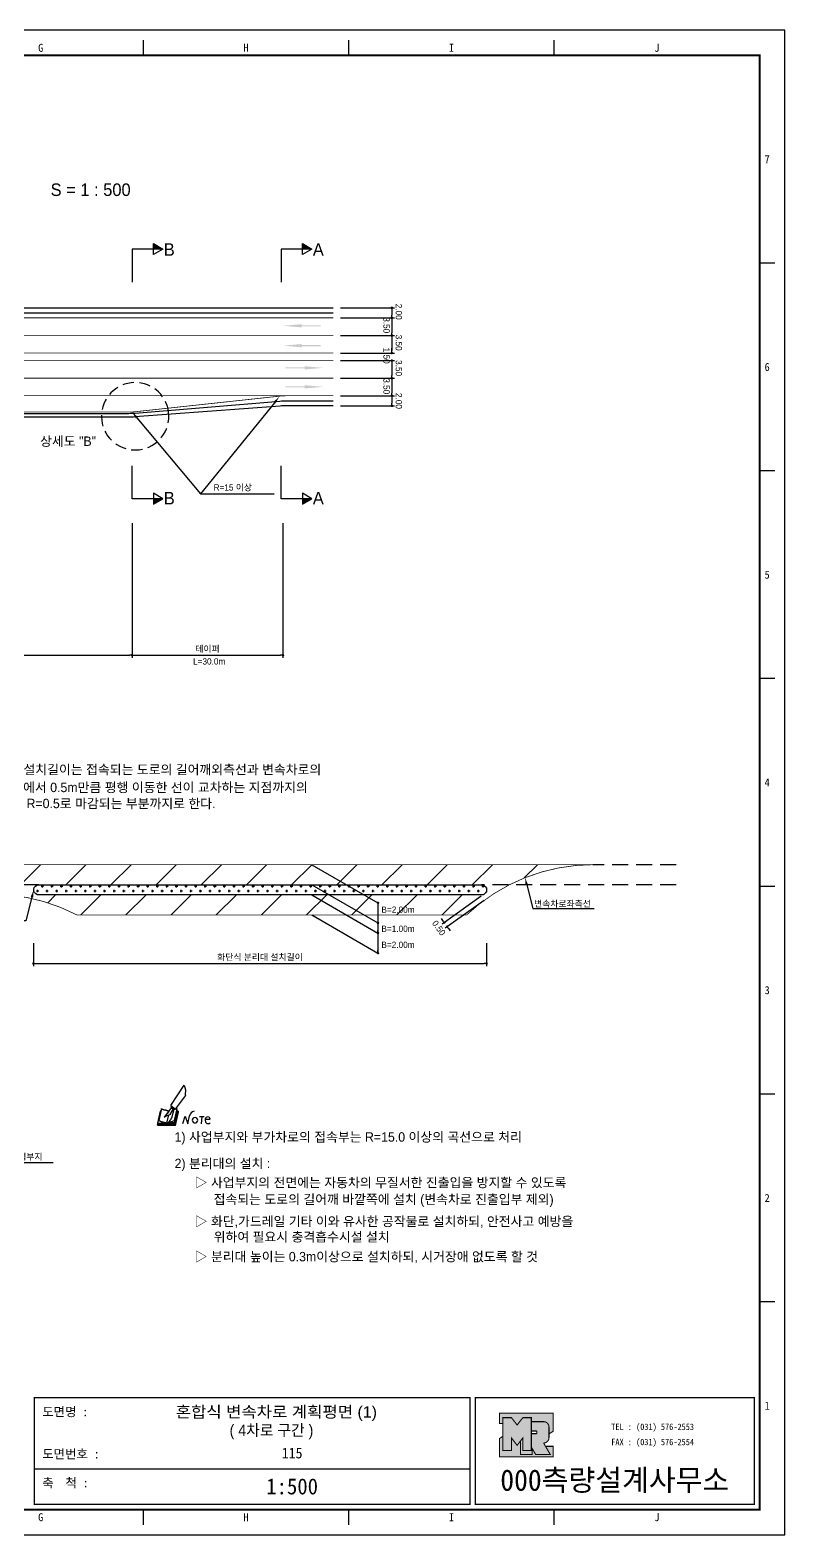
# Model space of a CAD drawing. Header units: millimetres. Extents: x 500 to 923, y -1 to 298.
# Drawn here: x 773.3 to 923.4, y -1.5 to 297.9 of the extents above; entities that cross this region are included whole.
import ezdxf
from ezdxf.enums import TextEntityAlignment as Align

# ---------------------------------------------------------------- set-up
doc = ezdxf.new("R2010")
doc.units = ezdxf.units.MM
doc.linetypes.add('HIDDEN', pattern=[9.525, 6.35, -3.175])
for name, color, linetype in [('CC-GSTR-0004', 4, 'Continuous'), ('CM-LANE-0030', 30, 'Continuous'), ('CZ-DIMT-0002', 7, 'Continuous'), ('CZ-LIN1-0007', 7, 'Continuous'), ('CZ-LIN2-0003', 3, 'Continuous'), ('CZ-LINE-0001', 7, 'Continuous'), ('CZ-TEXT-BOX0', 7, 'Continuous'), ('TITLE', 7, 'Continuous')]:
    doc.layers.add(name, color=color, linetype=linetype)
doc.styles.add('돋움', font='')
doc.styles.add('돋음체', font='')
doc.styles.get('돋움').set_extended_font_data('Dotum')
doc.styles.get('돋음체').set_extended_font_data('DotumChe')

# ---------------------------------------------------------------- blocks, each defined once
blk = doc.blocks.new('note')
for p, q in [((0.85, 3.5), (3.53, 7.57)), ((3.53, 7.57), (3.8, 6.64)), ((3.8, 6.64), (3.69, 5.72)), ((1, 3.1), (0.75, 2.77)), ((0.85, 3.5), (1.8, 2.79)), ((1, 3.4), (0.85, 3.21)), ((0.85, 3.21), (1.52, 2.71)), ((1.8, 2.79), (3.74, 5.46)), ((3.69, 5.72), (3.74, 5.46)), ((-1.24, 2.36), (-1.77, 0)), ((-1.77, 0), (1.77, 0)), ((-1.77, 0), (-1.77, -0.3)), ((-1.53, 0.52), (-1.55, 0.54)), ((-1.01, 2.9), (-1.53, 0.52)), ((-1.48, 0.48), (-1.53, 0.52)), ((-1.43, 0.44), (-1.48, 0.48)), ((-1.38, 0.41), (-1.43, 0.44)), ((-1.33, 0.4), (-1.38, 0.41)), ((-1.27, 0.37), (-1.33, 0.4)), ((-1.22, 0.35), (-1.27, 0.37)), ((-1.13, 2.36), (-1.24, 2.36)), ((-1.17, 0.33), (-1.22, 0.35)), ((-1.12, 0.32), (-1.17, 0.33)), ((-1.02, 0.25), (-1.12, 0.32)), ((-0.97, 0.22), (-1.02, 0.25)), ((-1, 2.9), (-1.01, 2.9)), ((-0.98, 2.85), (-1, 2.9)), ((-0.95, 2.8), (-0.98, 2.85)), ((-0.93, 0.21), (-0.97, 0.22)), ((-0.9, 2.75), (-0.95, 2.8)), ((-0.88, 0.19), (-0.93, 0.21)), ((-0.85, 2.72), (-0.9, 2.75)), ((-0.8, 0.18), (-0.88, 0.19)), ((-0.79, 2.69), (-0.85, 2.72)), ((-0.75, 0.17), (-0.8, 0.18)), ((-0.74, 2.68), (-0.79, 2.69)), ((-0.7, 0.16), (-0.75, 0.17)), ((-0.69, 2.65), (-0.74, 2.68)), ((-0.64, 0.15), (-0.7, 0.16)), ((-0.64, 2.65), (-0.69, 2.65)), ((-0.59, 2.63), (-0.64, 2.65)), ((-0.58, 0.14), (-0.64, 0.15)), ((-0.54, 2.62), (-0.59, 2.63)), ((-0.53, 0.13), (-0.58, 0.14)), ((-0.48, 2.61), (-0.54, 2.62)), ((-0.48, 0.12), (-0.53, 0.13)), ((-0.43, 2.61), (-0.48, 2.61)), ((-0.43, 0.11), (-0.48, 0.12)), ((0.75, 2.77), (-0.46, 1.16)), ((0.37, 2.24), (-0.46, 1.16)), ((-0.46, 1.16), (-0.08, 1.47)), ((-0.38, 2.59), (-0.43, 2.61)), ((-0.38, 0.08), (-0.43, 0.11)), ((-0.33, 2.59), (-0.38, 2.59)), ((-0.29, 0.06), (-0.38, 0.08)), ((-0.27, 2.58), (-0.33, 2.59)), ((-0.23, 0.05), (-0.29, 0.06)), ((-0.22, 2.57), (-0.27, 2.58)), ((-0.16, 0.04), (-0.23, 0.05)), ((-0.17, 2.56), (-0.22, 2.57)), ((-0.12, 2.55), (-0.17, 2.56)), ((-0.11, 0.03), (-0.16, 0.04)), ((-0.07, 2.53), (-0.12, 2.55)), ((-0.04, 0.02), (-0.11, 0.03)), ((-0.08, 1.47), (0.72, 1.75)), ((-0.01, 2.51), (-0.07, 2.53)), ((-0.05, -0.3), (-0.05, 0)), ((0, 0), (-0.04, 0.02)), ((0.04, 2.5), (-0.01, 2.51)), ((0.37, 1.63), (0, 0)), ((0, 0), (1.6, 0.53)), ((0, 0), (1.65, 0.18)), ((0, 0.01), (0.06, 0.04)), ((0, -0.3), (0, 0)), ((0.09, 2.48), (0.04, 2.5)), ((0.05, -0.3), (0.05, 0)), ((0.06, 0.04), (0.11, 0.07)), ((0.14, 2.48), (0.09, 2.48)), ((0.11, 0.07), (0.16, 0.09)), ((0.2, 2.47), (0.14, 2.48)), ((0.16, 0.09), (0.21, 0.12)), ((0.26, 2.43), (0.18, 2.46)), ((0.21, 0.12), (0.27, 0.14)), ((0.34, 2.4), (0.26, 2.43)), ((0.27, 0.14), (0.36, 0.19)), ((0.45, 2.37), (0.34, 2.4)), ((0.36, 0.19), (0.41, 0.22)), ((0.41, 0.22), (0.46, 0.27)), ((0.46, 0.27), (0.51, 0.3)), ((0.51, 0.3), (0.56, 0.34)), ((0.56, 0.34), (0.6, 0.4)), ((0.6, 0.4), (0.64, 0.45)), ((0.64, 0.45), (0.67, 0.51)), ((0.67, 0.51), (0.74, 0.58)), ((0.72, 1.75), (1.16, 2.53)), ((0.74, 0.58), (0.79, 0.63)), ((0.79, 0.63), (0.83, 0.68)), ((0.83, 0.68), (0.86, 0.73)), ((0.86, 0.73), (0.89, 0.79)), ((0.89, 0.84), (0.92, 0.89)), ((0.89, 0.79), (0.89, 0.84)), ((0.92, 0.89), (0.96, 0.95)), ((0.96, 0.95), (1.01, 0.97)), ((1.47, 2.74), (1.01, 0.97)), ((1.16, 2.53), (1.37, 2.82)), ((2.13, 2.84), (1.44, 2.63)), ((1.52, 2.71), (1.66, 2.9)), ((1.6, 0.53), (2.13, 2.84)), ((1.65, 0.18), (2.19, 2.48)), ((1.77, 0), (2.3, 2.36)), ((1.77, -0.3), (2.3, 2.07)), ((1.77, -0.38), (2.3, 1.99)), ((1.77, -0.44), (2.3, 1.93)), ((1.77, 0), (1.77, -0.3)), ((2.19, 2.48), (2.04, 2.47)), ((2.3, 2.36), (2.16, 2.36)), ((2.3, 2.36), (2.3, 2.07)), ((3.21, -0.08), (3.68, 1.4)), ((3.68, 1.4), (4.26, -0.14)), ((4.26, -0.14), (4.56, 1.44)), ((6.55, 1.34), (7.46, 1.34)), ((7.01, 1.34), (6.87, -0.11)), ((7.71, 0.77), (7.71, 0.55)), ((7.71, 0.77), (8.67, 0.77)), ((-1.77, -0.3), (1.77, -0.3)), ((-1.77, -0.43), (-1.77, -0.3)), ((-1.77, -0.37), (1.77, -0.37)), ((-1.77, -0.43), (1.77, -0.43))]:
    blk.add_line(p, q)
for centre, major_axis, start_param, end_param in [((0.4, 2.31), (0.0702, 0.0702), 3.283946, 6.425539), ((5.68, 1.23), (-0.806, 0.806), -0.591174, 0.597824), ((5.66, 0.58), (-0.378, 0.378), 3.926991, 10.210176), ((8.3, 0.49), (0.422, 0.422), 2.265602, 4.634911), ((8.19, 0.77), (-0.342, 0.342), 3.926991, 7.068583)]:
    blk.add_ellipse(centre, major_axis=major_axis, ratio=1, start_param=start_param, end_param=end_param)
blk = doc.blocks.new('_Dot')
at = {"color": 0, "linetype": 'ByBlock', "lineweight": -2}
blk.add_line((-0.5, 0), (-1, 0), dxfattribs=at)
at = {"color": 0, "linetype": 'ByBlock', "const_width": 0.5}
blk.add_lwpolyline([(-0.25, 0, 1), (0.25, 0, 1)], format="xyb", close=True, dxfattribs=at)

msp = doc.modelspace()

# ---------------------------------------------------------------- hatches: boundary and pattern name
at = {"layer": 'CZ-LIN1-0007'}
for points in [[(827.29, 239.41), (827.29, 239.19), (831.11, 239.19), (831.11, 238.98), (827.29, 238.98), (827.29, 238.76), (823.64, 239.08)], [(827.29, 235.45), (827.29, 235.23), (831.11, 235.23), (831.11, 235.02), (827.29, 235.02), (827.29, 234.8), (823.64, 235.13)], [(827.9, 231.03), (827.9, 230.82), (824.07, 230.82), (824.07, 230.6), (827.9, 230.6), (827.9, 230.39), (831.55, 230.71)], [(827.9, 227.26), (827.9, 227.04), (824.07, 227.04), (824.07, 226.83), (827.9, 226.83), (827.9, 226.61), (831.55, 226.93)]]:
    msp.add_hatch(color=256, dxfattribs=at).paths.add_polyline_path(points)
at = {"layer": 'CZ-LIN2-0003'}
h = msp.add_hatch(dxfattribs=at)
h.set_pattern_fill('CROSS', color=256, scale=0.15, style=0)
h.set_pattern_definition([(0, (-5462.3878, -286.7486), (0.9525, 0.9525), [0.47625, -1.42875]), (90, (-5462.1496, -286.9867), (-0.9525, 0.9525), [0.47625, -1.42875])])
h.paths.add_polyline_path([(863.4, 125.87, -0.002096), (863.66, 126.06, 0.732581), (863.08, 127.87), (775.06, 127.87, 0.885335), (774.82, 125.9, -0.000809), (774.94, 125.87)])
at = {"layer": 'CZ-LINE-0001'}
for points in [[(797.84, 255.43), (797.84, 254.33), (799.75, 254.33)], [(827.47, 255.43), (827.47, 254.33), (829.37, 254.33)], [(799.75, 204.66), (797.84, 204.66), (797.84, 203.56)], [(829.37, 204.66), (827.47, 204.66), (827.47, 203.56)]]:
    msp.add_hatch(color=256, dxfattribs=at).paths.add_polyline_path(points)
at = {"layer": 'TITLE', "ltscale": 150}
h = msp.add_hatch(color=8, dxfattribs=at)
edge = h.paths.add_edge_path()
edge.add_line((877.29, 22.76), (866.62, 22.76))
edge.add_line((866.62, 22.76), (866.62, 20.68))
edge.add_line((866.62, 20.68), (867.33, 20.68))
edge.add_line((867.33, 20.68), (867.33, 21.85))
edge.add_line((867.33, 21.85), (869.02, 21.85))
edge.add_line((869.02, 21.85), (870.15, 20.4))
edge.add_line((870.15, 20.4), (871.28, 21.85))
edge.add_line((871.28, 21.85), (872.97, 21.85))
edge.add_line((872.97, 21.85), (872.97, 21.06))
edge.add_line((872.97, 21.06), (875.41, 21.06))
edge.add_arc((875.41, 19.99), 1.07, 0, 90, ccw=False)
edge.add_line((876.48, 19.99), (876.48, 18.62))
edge.add_line((876.48, 18.62), (877.29, 19.13))
edge.add_line((877.29, 19.13), (877.29, 22.76))
h.paths.add_polyline_path([(870.84, 17.24), (870.15, 16.36), (869.02, 17.81), (869.02, 15.3), (867.33, 15.3), (867.33, 18.14), (866.62, 17.7), (866.62, 14.07), (877.29, 14.07), (877.29, 16.15), (875.79, 16.15), (876.75, 14.5), (873.85, 14.5), (873.15, 15.71), (873.15, 14.5), (870.84, 14.5)])
msp.add_hatch(color=5, dxfattribs=at).paths.add_polyline_path([(872.97, 21.85), (871.28, 21.85), (870.15, 20.4), (869.02, 21.85), (867.33, 21.85), (867.33, 15.3), (869.02, 15.3), (869.02, 17.81), (870.15, 16.36), (871.28, 17.81), (871.28, 15.3), (872.97, 15.3)])
h = msp.add_hatch(color=161, dxfattribs=at)
edge = h.paths.add_edge_path()
edge.add_arc((875.41, 19.99), 1.07, 360, 450)
edge.add_line((875.41, 21.06), (872.97, 21.06))
edge.add_line((872.97, 21.06), (872.97, 19.2))
edge.add_line((872.97, 19.2), (873.97, 19.2))
edge.add_arc((873.97, 19.09), 0.113, 0, 90, ccw=False)
edge.add_line((874.08, 19.09), (874.08, 18.78))
edge.add_arc((873.97, 18.78), 0.113, 270, 360, ccw=False)
edge.add_line((873.97, 18.67), (872.97, 18.67))
edge.add_line((872.97, 18.67), (872.97, 15.3))
edge.add_line((872.97, 15.3), (871.28, 15.3))
edge.add_line((871.28, 15.3), (871.28, 17.81))
edge.add_line((871.28, 17.81), (870.84, 17.24))
edge.add_line((870.84, 17.24), (870.84, 14.5))
edge.add_line((870.84, 14.5), (873.15, 14.5))
edge.add_line((873.15, 14.5), (873.15, 15.71))
edge.add_line((873.15, 15.71), (873.85, 14.5))
edge.add_line((873.85, 14.5), (876.75, 14.5))
edge.add_line((876.75, 14.5), (875.41, 16.82))
edge.add_arc((875.41, 17.88), 1.07, 270, 360)
edge.add_line((876.48, 17.88), (876.48, 19.99))

# ---------------------------------------------------------------- linework, layer by layer
at = {"color": 0, "linetype": 'ByBlock', "lineweight": -2}
for p, q in [((845.25, 242.41), (845.25, 242.16)), ((845.25, 240.91), (845.25, 241.16)), ((845.25, 240.41), (845.25, 240.16)), ((845.25, 237.41), (845.25, 237.66)), ((845.25, 236.91), (845.25, 236.66)), ((845.25, 233.91), (845.25, 234.16)), ((845.25, 233.91), (845.25, 234.16)), ((845.25, 231.91), (845.25, 231.66)), ((845.25, 231.91), (845.25, 231.66)), ((845.25, 228.91), (845.25, 229.16)), ((845.25, 228.41), (845.25, 228.16)), ((845.25, 225.41), (845.25, 225.66)), ((845.25, 224.91), (845.25, 224.66)), ((845.25, 223.41), (845.25, 223.66)), ((842.49, 124.02), (842.49, 123.77)), ((842.49, 120.02), (842.49, 119.77)), ((855.53, 120.55), (855.39, 120.76)), ((842.49, 118.52), (842.49, 118.77)), ((856.4, 119.33), (856.55, 119.13)), ((842.49, 114.52), (842.49, 114.77))]:
    msp.add_line(p, q, dxfattribs=at)
at = {"color": 0, "linetype": 'ByBlock', "const_width": 0.25}
for points in [[(845.25, 242.53, 1), (845.25, 242.78, 1)], [(845.25, 240.78, 1), (845.25, 240.53, 1)], [(845.25, 240.53, 1), (845.25, 240.78, 1)], [(845.25, 237.28, 1), (845.25, 237.03, 1)], [(845.25, 237.03, 1), (845.25, 237.28, 1)], [(845.25, 233.78, 1), (845.25, 233.53, 1)], [(845.25, 233.78, 1), (845.25, 233.53, 1)], [(845.25, 232.03, 1), (845.25, 232.28, 1)], [(845.25, 232.03, 1), (845.25, 232.28, 1)], [(845.25, 228.78, 1), (845.25, 228.53, 1)], [(845.25, 228.53, 1), (845.25, 228.78, 1)], [(845.25, 225.03, 1), (845.25, 225.28, 1)], [(845.25, 225.28, 1), (845.25, 225.03, 1)], [(845.25, 223.28, 1), (845.25, 223.03, 1)], [(842.49, 124.15, 1), (842.49, 124.4, 1)], [(842.49, 120.15, 1), (842.49, 120.4, 1)], [(855.6, 120.45, 1), (855.75, 120.25, 1)], [(856.33, 119.44, 1), (856.19, 119.64, 1)], [(842.49, 118.4, 1), (842.49, 118.15, 1)], [(842.49, 114.4, 1), (842.49, 114.15, 1)]]:
    msp.add_lwpolyline(points, format="xyb", close=True, dxfattribs=at)
at = {"layer": 'CC-GSTR-0004'}
for points in [[(588.6, 242.66), (833.6, 242.66)], [(588.6, 241.66), (833.6, 241.66)]]:
    msp.add_lwpolyline(points, dxfattribs=at)
for points in [[(688.85, 206.91, -0.414214), (703.6, 221.66), (792.98, 221.66), (792.98, 221.66, 0.020788), (794.22, 221.71), (794.22, 221.71), (822.98, 224.11), (822.98, 224.11, -0.020788), (824.23, 224.16), (833.6, 224.16)], [(833.6, 223.16), (824.16, 223.16, 0.018717), (823.04, 223.12), (794.16, 220.95, -0.018717), (793.04, 220.91), (703.6, 220.91, 0.414214), (689.6, 206.91)]]:
    msp.add_lwpolyline(points, format="xyb", dxfattribs=at)
at = {"layer": 'CM-LANE-0030'}
for p, q in [((769.28, 125.71), (775.44, 131.87)), ((780.42, 127.87), (784.42, 131.87)), ((789.4, 127.87), (793.4, 131.87)), ((798.38, 127.87), (802.38, 131.87)), ((807.36, 127.87), (811.36, 131.87)), ((816.34, 127.87), (820.34, 131.87)), ((825.32, 127.87), (829.32, 131.87)), ((834.3, 127.87), (838.3, 131.87)), ((843.28, 127.87), (847.28, 131.87)), ((852.26, 127.87), (856.26, 131.87)), ((861.24, 127.87), (865.24, 131.87)), ((871.58, 129.23), (874.22, 131.87)), ((883.15, 131.82), (883.2, 131.87)), ((776.84, 124.29), (778.42, 125.87)), ((783.4, 121.87), (787.4, 125.87)), ((792.38, 121.87), (796.38, 125.87)), ((801.36, 121.87), (805.36, 125.87)), ((810.34, 121.87), (814.34, 125.87)), ((819.32, 121.87), (823.32, 125.87)), ((828.3, 121.87), (832.3, 125.87)), ((837.28, 121.87), (841.28, 125.87)), ((846.26, 121.87), (850.26, 125.87)), ((855.24, 121.87), (859.24, 125.87))]:
    msp.add_line(p, q, dxfattribs=at)
at = {"layer": 'CM-LANE-0030', "const_width": 0.15}
for points in [[(588.6, 233.66), (833.6, 233.66)], [(588.6, 232.16), (833.6, 232.16)]]:
    msp.add_lwpolyline(points, dxfattribs=at)
msp.add_lwpolyline([(758.4, 126.85), (758.4, 131.87), (885.22, 131.87, 0.191871), (860.12, 121.87), (782.66, 121.87, 0.07305), (772.64, 125.36)], format="xyb", close=True, dxfattribs=at)
at = {"layer": 'CZ-LIN1-0007', "const_width": 0.15}
msp.add_lwpolyline([(588.6, 240.66), (833.6, 240.66)], dxfattribs=at)
at = {"layer": 'CZ-LIN1-0007', "linetype": 'HIDDEN', "const_width": 0.15}
for points in [[(588.6, 237.16), (833.6, 237.16)], [(588.6, 228.66), (833.6, 228.66)], [(764.01, 225.16), (824.41, 225.16)]]:
    msp.add_lwpolyline(points, dxfattribs=at)
at = {"layer": 'CZ-LIN1-0007', "const_width": 0.15}
msp.add_lwpolyline([(833.6, 225.16), (824.41, 225.16, 0.026985), (822.8, 225.07), (822.8, 225.07), (794.41, 222, -0.026985), (792.79, 221.91), (703.6, 221.91, 0.414214), (688.6, 206.91)], format="xyb", dxfattribs=at)
at = {"layer": 'CZ-LIN2-0003'}
msp.add_lwpolyline([(863.4, 125.87), (774.94, 125.87, 0.000809), (774.82, 125.9, -0.885335), (775.06, 127.87), (863.08, 127.87, -0.732581), (863.66, 126.06, 0.002096)], format="xyb", close=True, dxfattribs=at)
at = {"layer": 'CZ-LINE-0001'}
for p, q in [((797.84, 253.23), (797.84, 255.43)), ((797.84, 255.43), (799.75, 254.33)), ((827.47, 253.23), (827.47, 255.43)), ((827.47, 255.43), (829.37, 254.33)), ((799.75, 254.33), (793.6, 254.33)), ((793.6, 254.33), (793.6, 247.79)), ((799.75, 254.33), (797.84, 253.23)), ((829.37, 254.33), (823.23, 254.33)), ((823.23, 254.33), (823.23, 247.79)), ((829.37, 254.33), (827.47, 253.23)), ((835.03, 242.66), (845.75, 242.66)), ((835.03, 240.66), (845.75, 240.66)), ((835.03, 240.66), (845.75, 240.66)), ((845.25, 242.16), (845.25, 241.16)), ((845.25, 240.16), (845.25, 237.66)), ((835.03, 237.16), (845.75, 237.16)), ((835.03, 237.16), (845.75, 237.16)), ((845.25, 236.66), (845.25, 234.16)), ((835.03, 233.66), (845.75, 233.66)), ((835.03, 233.66), (845.75, 233.66)), ((845.25, 234.16), (845.25, 234.66)), ((835.03, 232.16), (845.75, 232.16)), ((835.03, 232.16), (845.75, 232.16)), ((845.25, 231.66), (845.25, 229.16)), ((845.25, 231.66), (845.25, 231.16)), ((835.03, 228.66), (845.75, 228.66)), ((835.03, 228.66), (845.75, 228.66)), ((845.25, 228.16), (845.25, 225.66)), ((835.03, 225.16), (845.75, 225.16)), ((835.03, 225.16), (845.75, 225.16)), ((845.25, 224.66), (845.25, 223.66)), ((835.03, 223.16), (845.75, 223.16)), ((793.6, 204.66), (793.6, 211.2)), ((823.23, 204.66), (823.23, 211.2)), ((799.75, 204.66), (793.6, 204.66)), ((799.75, 204.66), (797.84, 205.76)), ((797.84, 205.76), (797.84, 203.56)), ((797.84, 203.56), (799.75, 204.66)), ((807.21, 205.67), (821.84, 205.67)), ((829.37, 204.66), (823.23, 204.66)), ((829.37, 204.66), (827.47, 205.76)), ((827.47, 205.76), (827.47, 203.56)), ((827.47, 203.56), (829.37, 204.66)), ((793.6, 199.81), (793.6, 173.04)), ((793.6, 199.81), (793.6, 173.04)), ((823.6, 199.81), (823.6, 173.04)), ((704.1, 173.54), (793.1, 173.54)), ((794.1, 173.54), (823.1, 173.54)), ((829.32, 131.87), (842.49, 124.27)), ((829.32, 127.87), (842.49, 120.27)), ((829.32, 125.87), (842.49, 118.27)), ((842.49, 124.27), (842.49, 114.27)), ((862.99, 125.58), (855.27, 120.06)), ((863.57, 124.77), (855.85, 119.25)), ((829.32, 121.87), (842.49, 114.27)), ((855.39, 120.76), (855.1, 121.16)), ((856.55, 119.13), (856.84, 118.72)), ((774, 116.25), (774, 111.71)), ((864.08, 116.25), (864.08, 111.71)), ((774.5, 112.21), (863.58, 112.21)), ((767.22, 72.61), (777.93, 72.61))]:
    msp.add_line(p, q, dxfattribs=at)
at = {"layer": 'CZ-LINE-0001', "linetype": 'HIDDEN', "ltscale": 0.35}
msp.add_line((800.87, 221.86), (800.87, 221.87), dxfattribs=at)
at = {"layer": 'CZ-LINE-0001', "linetype": 'HIDDEN', "ltscale": 0.5}
for p, q in [((901.74, 131.87), (885.22, 131.87)), ((775.06, 127.87), (741.87, 127.87)), ((901.74, 127.87), (863.08, 127.87))]:
    msp.add_line(p, q, dxfattribs=at)
at = {"layer": 'CZ-LINE-0001'}
for points in [[(821.91, 223.77), (807.21, 205.67)], [(794.56, 220.78), (807.21, 205.67)], [(773.69, 125.38), (772.52, 120.71), (766.18, 120.71)]]:
    msp.add_lwpolyline(points, dxfattribs=at)
at = {"layer": 'CZ-LINE-0001', "extrusion": (0, 0, -1)}
msp.add_lwpolyline([(-872.07, 127.83), (-873.25, 123.16), (-885.48, 123.16)], dxfattribs=at)
at = {"layer": 'CZ-LINE-0001', "linetype": 'HIDDEN', "ltscale": 0.35}
msp.add_arc((794.22, 221.08), 6.7, 6.7667, 6.749, dxfattribs=at)
at = {"layer": 'CZ-LINE-0001'}
for points in [[(821.71, 223.93), (822.85, 224.94), (822.1, 223.61)], [(794.37, 220.62), (793.6, 221.93), (794.76, 220.94)], [(773.45, 125.44), (774.06, 126.83), (773.94, 125.31)]]:
    msp.add_solid(points, dxfattribs=at)
at = {"layer": 'CZ-LINE-0001', "extrusion": (0, 0, -1)}
msp.add_solid([(-872.32, 127.89), (-871.71, 129.28), (-871.83, 127.77)], dxfattribs=at)
at = {"layer": 'TITLE', "color": 7, "linetype": 'Continuous'}
for p, q in [((795.87, 292.87), (795.87, 295.89)), ((836.69, 292.87), (836.69, 295.89)), ((877.51, 292.87), (877.51, 295.89)), ((921.36, 251.54), (918.34, 251.54)), ((921.36, 210.21), (918.34, 210.21)), ((921.36, 168.88), (918.34, 168.88)), ((921.36, 127.55), (918.34, 127.55)), ((921.36, 86.22), (918.34, 86.22)), ((921.36, 44.89), (918.34, 44.89)), ((795.87, 0.54), (795.87, 3.56)), ((836.69, 0.54), (836.69, 3.56)), ((877.51, 0.54), (877.51, 3.56))]:
    msp.add_line(p, q, dxfattribs=at)
at = {"layer": 'TITLE', "ltscale": 150}
msp.add_line((774.17, 11.7), (860.78, 11.7), dxfattribs=at)
at = {"layer": 'TITLE'}
msp.add_line((918.45, 3.56), (509.59, 3.56), dxfattribs=at)
msp.add_lwpolyline([(500.01, -1.47), (923.37, -1.47), (923.37, 297.91), (500.01, 297.91)], close=True, dxfattribs=at)
at = {"layer": 'TITLE', "linetype": 'Continuous', "const_width": 0.403}
msp.add_lwpolyline([(510.09, 3.56), (510.09, 292.87), (918.34, 292.87), (918.34, 3.56)], close=True, dxfattribs=at)
at = {"layer": 'TITLE', "ltscale": 150}
for points, const_width in [([(774.17, 25.85), (860.78, 25.85), (860.78, 4.63), (774.17, 4.63)], 0.265), ([(917.28, 25.85), (917.28, 4.63), (861.84, 4.63), (861.84, 25.85), (917.28, 25.85)], 0.265), ([(872.97, 21.85), (871.28, 21.85), (870.15, 20.4), (869.02, 21.85), (867.33, 21.85), (867.33, 15.3), (869.02, 15.3), (869.02, 17.81), (870.15, 16.36), (871.28, 17.81), (871.28, 15.3), (872.97, 15.3)], 0.212), ([(870.84, 17.24), (870.15, 16.36), (869.02, 17.81), (869.02, 15.3), (867.33, 15.3), (867.33, 18.14), (866.62, 17.7), (866.62, 14.07), (877.29, 14.07), (877.29, 16.15), (875.79, 16.15), (876.75, 14.5), (873.85, 14.5), (873.15, 15.71), (873.15, 14.5), (870.84, 14.5)], 0.212)]:
    msp.add_lwpolyline(points, close=True, dxfattribs=dict(at, const_width=const_width))
at = {"layer": 'TITLE', "ltscale": 150, "const_width": 0.212}
for points in [[(877.29, 22.76), (866.62, 22.76), (866.62, 20.68), (867.33, 20.68), (867.33, 21.85), (869.02, 21.85), (870.15, 20.4), (871.28, 21.85), (872.97, 21.85), (872.97, 21.06), (875.41, 21.06, -0.414214), (876.48, 19.99), (876.48, 18.62), (877.29, 19.13)], [(876.48, 19.99, 0.414214), (875.41, 21.06), (872.97, 21.06), (872.97, 19.2), (873.97, 19.2, -0.414214), (874.08, 19.09), (874.08, 18.78, -0.414214), (873.97, 18.67), (872.97, 18.67), (872.97, 15.3), (871.28, 15.3), (871.28, 17.81), (870.84, 17.24), (870.84, 14.5), (873.15, 14.5), (873.15, 15.71), (873.85, 14.5), (876.75, 14.5), (875.41, 16.82, 0.414214), (876.48, 17.88)]]:
    msp.add_lwpolyline(points, format="xyb", close=True, dxfattribs=at)

# ---------------------------------------------------------------- block references
at = {"layer": 'CZ-LINE-0001', "xscale": 0.5, "yscale": 0.5, "zscale": 0.5}
for p in [(793.6, 173.54), (823.6, 173.54), (864.08, 112.21)]:
    msp.add_blockref('_Dot', p, dxfattribs=at)
at = {"layer": 'CZ-LINE-0001', "xscale": 0.5, "yscale": 0.5, "zscale": 0.5, "rotation": 180}
for p in [(793.6, 173.54), (774, 112.21)]:
    msp.add_blockref('_Dot', p, dxfattribs=at)
at = {"layer": 'CZ-TEXT-BOX0'}
msp.add_blockref('note', (800.46, 80.45), dxfattribs=at)

# ---------------------------------------------------------------- texts
at = {"layer": 'CZ-DIMT-0002', "style": '돋움'}
for s, height, p in [('B', 2.5, (801, 254.25)), ('A', 2.5, (830.63, 254.25)), ('상세도 "B"', 1.875, (780.89, 216.12)), ('R=15 이상', 1.25, (813.63, 206.92)), ('B', 2.5, (801, 204.79)), ('A', 2.5, (830.63, 204.79)), ('L=30.0m', 1.25, (808.94, 172.31))]:
    msp.add_text(s, height=height, dxfattribs=at).set_placement(p, align=Align.MIDDLE_CENTER)
for s, p in [('2.00', (846.01, 243.47)), ('3.50', (843.57, 240.78)), ('3.50', (846.01, 237.31)), ('1.50', (843.57, 234.72)), ('3.50', (846.01, 232.25)), ('3.50', (843.57, 228.64)), ('2.00', (846.01, 225.72))]:
    msp.add_text(s, height=1.25, rotation=270, dxfattribs=at).set_placement(p)
for s, p in [('○ 분리대 설치길이는 접속되는 도로의 길어깨외측선과 변속차로의', (761.04, 150.8)), ('좌측선에서 0.5m만큼 평행 이동한 선이 교차하는 지점까지의', (764.89, 147.24)), ('길이중 R=0.5로 마감되는 부분까지로 한다.', (764.89, 144.05)), ('1) 사업부지와 부가차로의 접속부는 R=15.0 이상의 곡선으로 처리', (802.06, 77.7)), ('2) 분리대의 설치 :', (802.06, 72.43)), ('▷ 사업부지의 전면에는 자동차의 무질서한 진출입을 방지할 수 있도록', (806.05, 68.63)), ('접속되는 도로의 길어깨 바깥쪽에 설치 (변속차로 진출입부 제외)', (809.83, 65.3)), ('▷ 화단,가드레일 기타 이와 유사한 공작물로 설치하되, 안전사고 예방을', (806.05, 60.9)), ('위하여 필요시 충격흡수시설 설치', (809.83, 57.83)), ('▷ 분리대 높이는 0.3m이상으로 설치하되, 시거장애 없도록 할 것', (806.05, 53.89))]:
    msp.add_text(s, height=1.875, dxfattribs=at).set_placement(p, align=Align.MIDDLE_LEFT)
for s, p in [('B=2.00m', (843.18, 122.29)), ('변속차로좌측선', (873.53, 123.47)), ('B=1.00m', (843.18, 118.5)), ('B=2.00m', (843.18, 115.31)), ('사업부지', (769.37, 73.14))]:
    msp.add_text(s, height=1.25, dxfattribs=at).set_placement(p)
at = {"layer": 'CZ-DIMT-0002', "insert": (854.59, 119.27), "char_height": 1.25, "attachment_point": 5, "rotation": 305.5771, "style": '돋움'}
msp.add_mtext('\\A1;0.50', dxfattribs=at)
at = {"layer": 'CZ-LINE-0001', "char_height": 1.25, "attachment_point": 5, "style": '돋움'}
for s, insert in [('\\A1;테이퍼', (808.6, 174.73)), ('\\A1;화단식 분리대 설치길이', (819.04, 113.41))]:
    msp.add_mtext(s, dxfattribs=dict(at, insert=insert))
at = {"layer": 'TITLE', "color": 3, "linetype": 'Continuous', "style": '돋음체'}
for s, p in [('G', (775.45, 294.38)), ('H', (816.28, 294.38)), ('I', (857.1, 294.38)), ('J', (897.93, 294.38)), ('7', (919.85, 272.21)), ('6', (919.85, 230.88)), ('5', (919.85, 189.55)), ('4', (919.85, 148.22)), ('3', (919.85, 106.89)), ('2', (919.85, 65.56)), ('1', (919.85, 24.23)), ('G', (775.45, 2.05)), ('H', (816.28, 2.05)), ('I', (857.1, 2.05)), ('J', (897.93, 2.05))]:
    msp.add_text(s, height=1.59, dxfattribs=at).set_placement(p, align=Align.MIDDLE)
at = {"layer": 'TITLE', "style": '돋움'}
msp.add_text('S = 1 : 500', height=2.5, dxfattribs=at).set_placement((777.42, 266.15), align=Align.MIDDLE_LEFT)
at = {"layer": 'TITLE', "style": '돋음체'}
for s, p in [('도면명 :', (775.76, 22.13)), ('도면번호 :', (775.76, 13.74)), ('축  척 :', (775.76, 7.99))]:
    msp.add_text(s, height=1.804, dxfattribs=at).set_placement(p)
at = {"layer": 'TITLE', "style": '돋움', "width": 0.959518}
msp.add_text('혼합식 변속차로 계획평면 (1)', height=2.25, dxfattribs=at).set_placement((802.29, 21.88), (842.29, 21.88), align=Align.FIT)
msp.add_text('( 4차로 구간 )', height=2.25, dxfattribs=at).set_placement((821.32, 19.35), align=Align.MIDDLE_CENTER)
at = {"layer": 'TITLE', "color": 180, "style": '돋음체'}
for s, p in [('TEL : (031) 576-2553', (888.86, 19.4)), ('FAX : (031) 576-2554', (888.86, 16.38))]:
    msp.add_text(s, height=1.2733, dxfattribs=at).set_placement(p)
at = {"layer": 'TITLE', "linetype": 'Continuous', "style": '돋음체'}
for s, height, p in [('115', 2.122, (825.43, 14.8)), ('1:500', 3.183, (825.43, 8.16))]:
    msp.add_text(s, height=height, dxfattribs=at).set_placement(p, align=Align.MIDDLE)
at = {"layer": 'TITLE', "color": 180, "style": '돋음체'}
msp.add_text('000측량설계사무소', height=4.244, dxfattribs=at).set_placement((889.56, 7.31), align=Align.CENTER)

doc.saveas('drawing.dxf')
